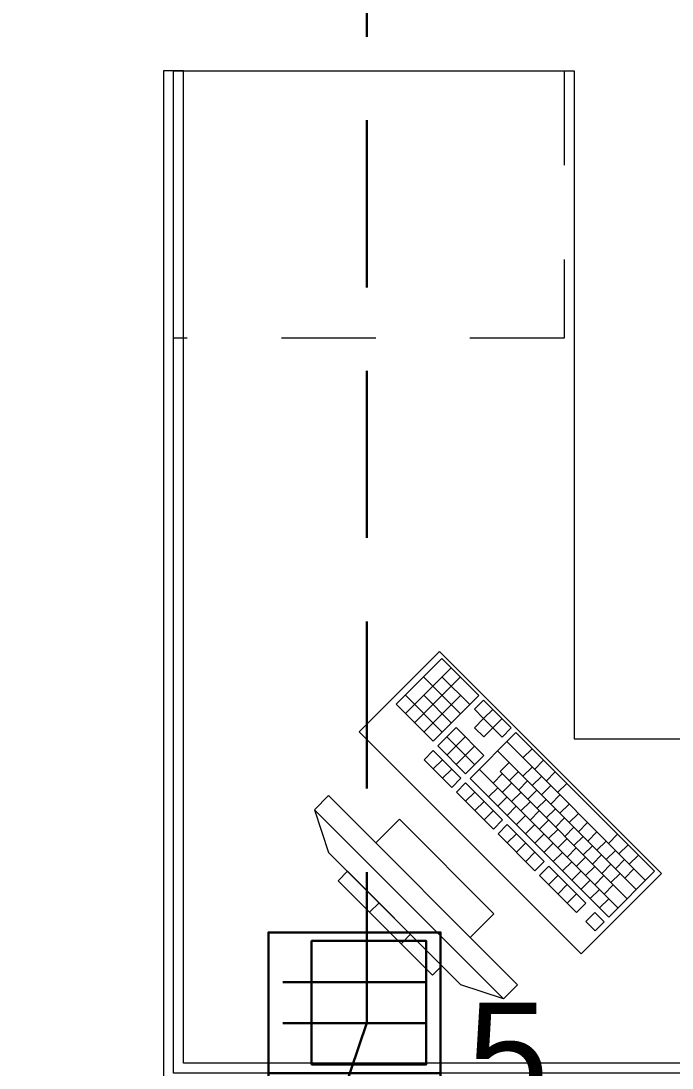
# Model space of a CAD drawing. Header units: inches. Extents: x -19 to 5698, y -728 to 92.
# Drawn here: x 226.655 to 227.63, y 10.943 to 12.51 of the extents above; entities that cross this region are included whole.
import ezdxf

# ---------------------------------------------------------------- set-up
doc = ezdxf.new("R2010")
doc.units = ezdxf.units.IN
doc.header["$MEASUREMENT"] = 0
doc.linetypes.add('HIDDEN', pattern=[0.375, 0.25, -0.125])
doc.linetypes.add('Rayas', pattern=[0.282222, 0.141111, -0.141111])
doc.layers.get('0').update_dxf_attribs({"color": 61})
doc.layers.add('00 conduct tomacorr', color=120, linetype='HIDDEN', lineweight=30)
doc.layers.add('00 IE LUZ EMERGENCIA', color=253, linetype='Continuous', lineweight=0)
doc.layers.add('Interior - Mobiliario', color=7, linetype='Continuous')
doc.styles.add('Annotative', font='arial.ttf')

# ---------------------------------------------------------------- blocks, each defined once
blk = doc.blocks.new('CAJA POP UP 6 MODULOS')
at = {"layer": '00 conduct tomacorr', "linetype": 'Continuous'}
for p, q in [((-0.095, -0.165), (-0.095, -0.0151)), ((-0.052, -0.165), (-0.052, -0.0151)), ((0.052, -0.165), (0.052, -0.0151)), ((0.095, -0.165), (0.095, -0.0151)), ((0, -0.165), (0, -0.18))]:
    blk.add_line(p, q, dxfattribs=at)
for points in [[(-0.147, 0), (0.147, 0), (0.147, -0.18), (-0.147, -0.18)], [(0, 0), (0.147, 0), (0.147, -0.18), (0, -0.18)]]:
    blk.add_lwpolyline(points, close=True, dxfattribs=at)
for points in [[(-0.138, -0.045), (-0.009, -0.045), (-0.009, -0.165), (-0.138, -0.165), (-0.138, -0.045)], [(0.009, -0.045), (0.138, -0.045), (0.138, -0.165), (0.009, -0.165), (0.009, -0.045)]]:
    blk.add_lwpolyline(points, dxfattribs=at)
at = {"color": 1, "insert": (-0.1807, -0.168), "char_height": 0.05, "attachment_point": 1, "rotation": 180}
blk.add_mtext_dynamic_manual_height_columns('{\\fVerdana|b0|i0|c0|p34;2T}', width=0.000481, gutter_width=0.1561, heights=[0], dxfattribs=at)

msp = doc.modelspace()

# ---------------------------------------------------------------- linework, layer by layer
at = {"layer": '00 conduct tomacorr'}
msp.add_line((227.1728, 14.6112, -0.0002), (227.1728, 11.0103, -0.0002), dxfattribs=at)
msp.add_arc((235.3273, 8.0573, -0.0002), 8.6728, 160.09301, 195.09424, dxfattribs=at)
at = {"layer": 'Interior - Mobiliario', "color": 175, "linetype": 'Continuous', "lineweight": 13}
for p, q in [((226.8981, 12.4353), (226.8681, 12.4353)), ((226.8681, 12.4353), (226.8681, 10.9503)), ((226.8981, 10.9503), (226.8981, 12.4353)), ((227.2851, 11.5558), (227.2165, 11.4872)), ((227.3405, 11.5004), (227.2851, 11.5558)), ((227.299, 11.5419), (227.2304, 11.4734)), ((227.3128, 11.5281), (227.2442, 11.4595)), ((227.3131, 11.473), (227.2577, 11.5284)), ((227.3268, 11.4867), (227.2852, 11.5282)), ((227.2165, 11.4872), (227.2719, 11.4318)), ((227.2856, 11.4455), (227.2303, 11.5009)), ((227.2994, 11.4592), (227.2578, 11.5008)), ((227.3129, 11.5005), (227.2581, 11.4457)), ((227.2719, 11.4318), (227.3405, 11.5004)), ((227.3474, 11.4935), (227.3337, 11.4798)), ((227.389, 11.4519), (227.3474, 11.4935)), ((227.3337, 11.4798), (227.3476, 11.4659)), ((227.3613, 11.4796), (227.3476, 11.4659)), ((227.3476, 11.4659), (227.3338, 11.4522)), ((227.3614, 11.4521), (227.3476, 11.4659)), ((227.3751, 11.4658), (227.3614, 11.4521)), ((227.3063, 11.4523), (227.2789, 11.4249)), ((227.3478, 11.4108), (227.3063, 11.4523)), ((227.3959, 11.445), (227.3273, 11.3764)), ((227.3338, 11.4522), (227.3477, 11.4383)), ((227.3477, 11.4383), (227.3614, 11.4521)), ((227.3614, 11.4521), (227.3753, 11.4382)), ((227.3753, 11.4382), (227.389, 11.4519)), ((227.6036, 11.2373), (227.3959, 11.445)), ((227.2789, 11.4249), (227.3204, 11.3834)), ((227.3341, 11.3971), (227.2926, 11.4386)), ((227.3201, 11.4385), (227.2927, 11.411)), ((227.334, 11.4246), (227.3065, 11.3972)), ((227.5899, 11.2236), (227.3822, 11.4313)), ((227.272, 11.418), (227.2583, 11.4043)), ((227.3135, 11.3765), (227.272, 11.418)), ((227.3204, 11.3834), (227.3478, 11.4108)), ((227.5762, 11.2099), (227.3685, 11.4176)), ((227.4201, 11.4208), (227.4064, 11.4071)), ((227.2583, 11.4043), (227.2998, 11.3628)), ((227.2858, 11.4042), (227.2721, 11.3905)), ((227.3858, 11.4003), (227.3721, 11.3865)), ((227.4203, 11.3932), (227.4065, 11.3795)), ((227.4374, 11.4035), (227.4237, 11.3897)), ((227.2997, 11.3903), (227.286, 11.3766)), ((227.5487, 11.1824), (227.341, 11.3901)), ((227.3755, 11.3831), (227.3618, 11.3694)), ((227.5625, 11.1961), (227.3721, 11.3865)), ((227.3996, 11.3864), (227.3859, 11.3727)), ((227.4341, 11.3794), (227.4204, 11.3656)), ((227.4547, 11.3861), (227.441, 11.3724)), ((227.2998, 11.3628), (227.3135, 11.3765)), ((227.3205, 11.3696), (227.3068, 11.3559)), ((227.3759, 11.3142), (227.3205, 11.3696)), ((227.3273, 11.3764), (227.535, 11.1687)), ((227.3687, 11.3624), (227.355, 11.3487)), ((227.3894, 11.3692), (227.3757, 11.3555)), ((227.4135, 11.3726), (227.3998, 11.3589)), ((227.448, 11.3655), (227.4342, 11.3518)), ((227.472, 11.3688), (227.4583, 11.3551)), ((227.1154, 11.3505), (227.0942, 11.3293)), ((227.3983, 11.0676), (227.1154, 11.3505)), ((227.3068, 11.3559), (227.3621, 11.3005)), ((227.3343, 11.3557), (227.3206, 11.342)), ((227.3826, 11.3486), (227.3689, 11.3349)), ((227.4032, 11.3554), (227.3895, 11.3417)), ((227.4273, 11.3587), (227.4136, 11.345)), ((227.4618, 11.3517), (227.4481, 11.3379)), ((227.3482, 11.3419), (227.3344, 11.3282)), ((227.3964, 11.3348), (227.3827, 11.321)), ((227.4171, 11.3415), (227.4033, 11.3278)), ((227.4412, 11.3449), (227.4274, 11.3312)), ((227.455, 11.331), (227.4413, 11.3173)), ((227.4756, 11.3378), (227.4619, 11.3241)), ((227.0942, 11.3293), (227.3771, 11.0464)), ((227.0942, 11.3293), (227.1154, 11.2656)), ((227.2215, 11.3151), (227.1862, 11.2798)), ((227.3629, 11.1737), (227.2215, 11.3151)), ((227.362, 11.328), (227.3483, 11.3143)), ((227.4103, 11.3209), (227.3966, 11.3072)), ((227.4309, 11.3277), (227.4172, 11.314)), ((227.4689, 11.3172), (227.4551, 11.3035)), ((227.4895, 11.324), (227.4758, 11.3103)), ((227.3621, 11.3005), (227.3759, 11.3142)), ((227.3828, 11.3073), (227.3691, 11.2935)), ((227.4382, 11.2519), (227.3828, 11.3073)), ((227.4241, 11.3071), (227.4104, 11.2933)), ((227.4448, 11.3138), (227.431, 11.3001)), ((227.4586, 11.3), (227.4449, 11.2863)), ((227.4827, 11.3033), (227.469, 11.2896)), ((227.5033, 11.3101), (227.4896, 11.2964)), ((227.3691, 11.2935), (227.4245, 11.2382)), ((227.3966, 11.2934), (227.3829, 11.2797)), ((227.438, 11.2932), (227.4243, 11.2795)), ((227.4725, 11.2862), (227.4587, 11.2724)), ((227.4966, 11.2895), (227.4828, 11.2758)), ((227.5172, 11.2963), (227.5035, 11.2826)), ((227.5482, 11.2927), (227.5345, 11.279)), ((227.1862, 11.2798), (227.3276, 11.1383)), ((227.4105, 11.2796), (227.3968, 11.2659)), ((227.4518, 11.2794), (227.4381, 11.2657)), ((227.4863, 11.2723), (227.4726, 11.2586)), ((227.5104, 11.2756), (227.4967, 11.2619)), ((227.531, 11.2824), (227.5173, 11.2687)), ((227.5449, 11.2686), (227.5312, 11.2549)), ((227.5638, 11.2771), (227.5501, 11.2634)), ((227.3134, 11.0676), (227.1154, 11.2656)), ((227.4243, 11.2657), (227.4106, 11.252)), ((227.4657, 11.2655), (227.4519, 11.2518)), ((227.5001, 11.2585), (227.4864, 11.2447)), ((227.5242, 11.2618), (227.5105, 11.2481)), ((227.5587, 11.2547), (227.545, 11.241)), ((227.5794, 11.2615), (227.5657, 11.2478)), ((227.1437, 11.2373), (227.1296, 11.2232)), ((227.2851, 11.0959), (227.1437, 11.2373)), ((227.4245, 11.2382), (227.4382, 11.2519)), ((227.4451, 11.2449), (227.4314, 11.2312)), ((227.5005, 11.1896), (227.4451, 11.2449)), ((227.4795, 11.2517), (227.4658, 11.238)), ((227.4934, 11.2378), (227.4796, 11.2241)), ((227.514, 11.2446), (227.5003, 11.2309)), ((227.5381, 11.2479), (227.5244, 11.2342)), ((227.535, 11.1687), (227.6036, 11.2373)), ((227.5726, 11.2409), (227.5589, 11.2272)), ((227.1296, 11.2232), (227.271, 11.0818)), ((227.4314, 11.2312), (227.4868, 11.1758)), ((227.4589, 11.2311), (227.4452, 11.2174)), ((227.5072, 11.224), (227.4935, 11.2103)), ((227.5278, 11.2308), (227.5141, 11.2171)), ((227.5519, 11.2341), (227.5382, 11.2204)), ((227.4728, 11.2173), (227.4591, 11.2035)), ((227.5211, 11.2101), (227.5073, 11.1964)), ((227.5417, 11.2169), (227.528, 11.2032)), ((227.1909, 11.1902), (227.1767, 11.176)), ((227.4866, 11.2034), (227.4729, 11.1897)), ((227.4868, 11.1758), (227.5005, 11.1896)), ((227.5349, 11.1963), (227.5212, 11.1826)), ((227.3276, 11.1383), (227.3629, 11.1737)), ((227.5143, 11.1757), (227.5006, 11.162)), ((227.5282, 11.1619), (227.5143, 11.1757)), ((227.5006, 11.162), (227.5145, 11.1481)), ((227.5145, 11.1481), (227.5282, 11.1619)), ((227.238, 11.143), (227.2239, 11.1289)), ((227.271, 11.0818), (227.2851, 11.0959)), ((227.3771, 11.0464), (227.3134, 11.0676)), ((227.3771, 11.0464), (227.3983, 11.0676)), ((226.8681, 10.9503), (226.8681, 10.9203)), ((228.1831, 10.9503), (226.8981, 10.9503))]:
    msp.add_line(p, q, dxfattribs=at)
at = {"layer": 'Interior - Mobiliario', "color": 175, "linetype": 'Rayas', "lineweight": 13}
for p, q in [((227.4681, 12.4353), (227.4681, 12.0353)), ((227.4681, 12.0353), (226.8831, 12.0353))]:
    msp.add_line(p, q, dxfattribs=at)
at = {"layer": 'Interior - Mobiliario', "color": 175, "linetype": 'Continuous', "lineweight": 13, "flags": 128}
for points in [[(226.8831, 10.9353), (226.8831, 12.4353), (227.4831, 12.4353), (227.4831, 11.4353), (228.1831, 11.4353), (228.1831, 10.9353)], [(227.4937, 11.1136), (227.614, 11.2338), (227.2816, 11.5661), (227.1614, 11.4459)]]:
    msp.add_lwpolyline(points, close=True, dxfattribs=at)

# ---------------------------------------------------------------- block references
at = {"layer": '00 conduct tomacorr', "xscale": 1.432830642179531, "yscale": 1.432830642179531, "zscale": 1.432830642179531, "rotation": 89.99999999999997}
msp.add_blockref('CAJA POP UP 6 MODULOS', (227.0253, 10.9353, -0.0002), dxfattribs=at)

# ---------------------------------------------------------------- texts
at = {"layer": '00 IE LUZ EMERGENCIA', "style": 'Annotative'}
msp.add_attdef('5', (227.3233, 10.8844, 0), '', height=0.1562, dxfattribs=at)

doc.saveas('drawing.dxf')
